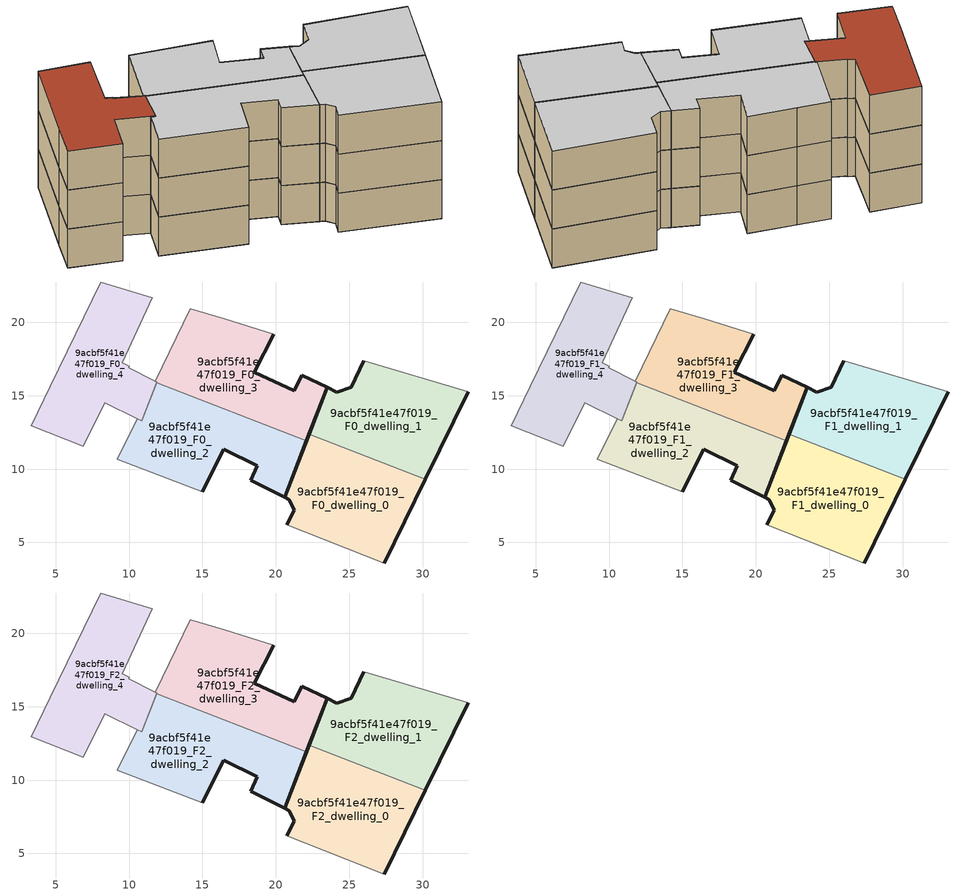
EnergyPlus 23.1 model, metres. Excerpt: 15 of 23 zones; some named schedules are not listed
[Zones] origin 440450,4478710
9acbf5f41e47f019_F0_dwelling_0
 floor ground (EU_floor_Construction): 27.4,3.6 30.19,9.32 22.27,12.39 20.59,8.08 20.92,7.92 21.27,7.2 20.74,6.2 z0
 wall outside (EU_wall_Construction): 20.74,6.2 21.27,7.2 20.92,7.92 20.59,8.08 22.27,12.39 / 30.19,9.32 27.4,3.6 z0:3
 wall to 9acbf5f41e47f019_F0_dwelling_1 (EU_wall_Construction): 22.27,12.39 30.19,9.32 z0:3
 wall adiabatic (EU_wall_Construction): 27.4,3.6 20.74,6.2 z0:3
9acbf5f41e47f019_F0_dwelling_1
 floor ground (EU_floor_Construction): 30.19,9.32 33.1,15.26 26.01,17.38 25.14,15.57 24.16,15.24 23.5,15.56 22.27,12.39 z0
 wall outside (EU_wall_Construction): 33.1,15.26 30.19,9.32 / 22.27,12.39 23.5,15.56 24.16,15.24 25.14,15.57 26.01,17.38 z0:3
 wall adiabatic (EU_wall_Construction): 26.01,17.38 33.1,15.26 z0:3
9acbf5f41e47f019_F0_dwelling_2
 floor ground (EU_floor_Construction): 20.59,8.08 22.09,11.92 11.88,15.89 10.87,13.28 10.55,13.44 9.2,10.67 15,8.44 16.44,11.34 18.74,10.23 18.28,9.24 z0
 wall outside (EU_wall_Construction): 22.09,11.92 20.59,8.08 18.28,9.24 18.74,10.23 16.44,11.34 15,8.44 z0:3
 wall adiabatic (EU_wall_Construction): 15,8.44 9.2,10.67 10.55,13.44 10.87,13.28 11.88,15.89 z0:3
 wall to 9acbf5f41e47f019_F0_dwelling_3 (EU_wall_Construction): 11.88,15.89 22.09,11.92 z0:3
9acbf5f41e47f019_F0_dwelling_3
 floor ground (EU_floor_Construction): 22.09,11.92 23.5,15.56 21.76,16.41 21.25,15.33 18.53,16.61 19.87,19.2 16.5,20.23 14.18,20.92 11.78,15.99 11.9,15.94 11.88,15.89 z0
 wall outside (EU_wall_Construction): 19.87,19.2 18.53,16.61 21.25,15.33 21.76,16.41 23.5,15.56 22.09,11.92 z0:3
 wall adiabatic (EU_wall_Construction): 11.88,15.89 11.9,15.94 11.78,15.99 14.18,20.92 16.5,20.23 19.87,19.2 z0:3
9acbf5f41e47f019_F0_dwelling_4
 floor ground (EU_floor_Construction): 10.87,13.28 11.9,15.93 11.78,15.99 11.78,16 9.97,16.92 9.99,17.02 9.54,17.24 11.59,21.69 8.07,22.75 4.62,15.65 3.35,12.96 6.88,11.57 8.35,14.53 10.55,13.44 z0
 wall adiabatic (EU_wall_Construction): 11.9,15.93 10.87,13.28 10.55,13.44 8.35,14.53 6.88,11.57 3.35,12.96 4.62,15.65 8.07,22.75 11.59,21.69 9.54,17.24 9.99,17.02 9.97,16.92 11.78,16 11.78,15.99 11.9,15.93 z0:3
9acbf5f41e47f019_F1_dwelling_0
 floor to 9acbf5f41e47f019_F0_dwelling_0 (EU_floor_Construction): 27.4,3.6 30.19,9.32 22.27,12.39 20.59,8.08 20.92,7.92 21.27,7.2 20.74,6.2 z3
 wall outside (EU_wall_Construction): 20.74,6.2 21.27,7.2 20.92,7.92 20.59,8.08 22.27,12.39 / 30.19,9.32 27.4,3.6 z3:6
 wall to 9acbf5f41e47f019_F1_dwelling_1 (EU_wall_Construction): 22.27,12.39 30.19,9.32 z3:6
 wall adiabatic (EU_wall_Construction): 27.4,3.6 20.74,6.2 z3:6
9acbf5f41e47f019_F1_dwelling_1
 floor to 9acbf5f41e47f019_F0_dwelling_1 (EU_floor_Construction): 30.19,9.32 33.1,15.26 26.01,17.38 25.14,15.57 24.16,15.24 23.5,15.56 22.27,12.39 z3
 wall outside (EU_wall_Construction): 33.1,15.26 30.19,9.32 / 22.27,12.39 23.5,15.56 24.16,15.24 25.14,15.57 26.01,17.38 z3:6
 wall adiabatic (EU_wall_Construction): 26.01,17.38 33.1,15.26 z3:6
9acbf5f41e47f019_F1_dwelling_2
 floor to 9acbf5f41e47f019_F0_dwelling_2 (EU_floor_Construction): 20.59,8.08 22.09,11.92 11.88,15.89 10.87,13.28 10.55,13.44 9.2,10.67 15,8.44 16.44,11.34 18.74,10.23 18.28,9.24 z3
 wall outside (EU_wall_Construction): 22.09,11.92 20.59,8.08 18.28,9.24 18.74,10.23 16.44,11.34 15,8.44 z3:6
 wall adiabatic (EU_wall_Construction): 15,8.44 9.2,10.67 10.55,13.44 10.87,13.28 11.88,15.89 z3:6
 wall to 9acbf5f41e47f019_F1_dwelling_3 (EU_wall_Construction): 11.88,15.89 22.09,11.92 z3:6
9acbf5f41e47f019_F1_dwelling_3
 floor to 9acbf5f41e47f019_F0_dwelling_3 (EU_floor_Construction): 22.09,11.92 23.5,15.56 21.76,16.41 21.25,15.33 18.53,16.61 19.87,19.2 16.5,20.23 14.18,20.92 11.78,15.99 11.9,15.94 11.88,15.89 z3
 wall outside (EU_wall_Construction): 19.87,19.2 18.53,16.61 21.25,15.33 21.76,16.41 23.5,15.56 22.09,11.92 z3:6
 wall adiabatic (EU_wall_Construction): 11.88,15.89 11.9,15.94 11.78,15.99 14.18,20.92 16.5,20.23 19.87,19.2 z3:6
9acbf5f41e47f019_F1_dwelling_4
 floor to 9acbf5f41e47f019_F0_dwelling_4 (EU_floor_Construction): 10.87,13.28 11.9,15.93 11.78,15.99 11.78,16 9.97,16.92 9.99,17.02 9.54,17.24 11.59,21.69 8.07,22.75 4.62,15.65 3.35,12.96 6.88,11.57 8.35,14.53 10.55,13.44 z3
 wall adiabatic (EU_wall_Construction): 11.9,15.93 10.87,13.28 10.55,13.44 8.35,14.53 6.88,11.57 3.35,12.96 4.62,15.65 8.07,22.75 11.59,21.69 9.54,17.24 9.99,17.02 9.97,16.92 11.78,16 11.78,15.99 11.9,15.93 z3:6
9acbf5f41e47f019_F2_dwelling_0
 floor to 9acbf5f41e47f019_F1_dwelling_0 (EU_floor_Construction): 27.4,3.6 30.19,9.32 22.27,12.39 20.59,8.08 20.92,7.92 21.27,7.2 20.74,6.2 z6
 wall outside (EU_wall_Construction): 20.74,6.2 21.27,7.2 20.92,7.92 20.59,8.08 22.27,12.39 / 30.19,9.32 27.4,3.6 z6:9
 wall to 9acbf5f41e47f019_F2_dwelling_1 (EU_wall_Construction): 22.27,12.39 30.19,9.32 z6:9
 wall adiabatic (EU_wall_Construction): 27.4,3.6 20.74,6.2 z6:9
 ceiling to 9acbf5f41e47f019_F3_dwelling_0 (EU_floor_Construction): 30.19,9.32 27.4,3.6 20.74,6.2 21.27,7.2 20.92,7.92 20.59,8.08 22.27,12.39 z9
9acbf5f41e47f019_F2_dwelling_1
 floor to 9acbf5f41e47f019_F1_dwelling_1 (EU_floor_Construction): 30.19,9.32 33.1,15.26 26.01,17.38 25.14,15.57 24.16,15.24 23.5,15.56 22.27,12.39 z6
 wall outside (EU_wall_Construction): 33.1,15.26 30.19,9.32 / 22.27,12.39 23.5,15.56 24.16,15.24 25.14,15.57 26.01,17.38 z6:9
 wall adiabatic (EU_wall_Construction): 26.01,17.38 33.1,15.26 z6:9
 ceiling to 9acbf5f41e47f019_F3_dwelling_1 (EU_floor_Construction): 33.1,15.26 30.19,9.32 22.27,12.39 23.5,15.56 24.16,15.24 25.14,15.57 26.01,17.38 z9
9acbf5f41e47f019_F2_dwelling_2
 floor to 9acbf5f41e47f019_F1_dwelling_2 (EU_floor_Construction): 20.59,8.08 22.09,11.92 11.88,15.89 10.87,13.28 10.55,13.44 9.2,10.67 15,8.44 16.44,11.34 18.74,10.23 18.28,9.24 z6
 wall outside (EU_wall_Construction): 22.09,11.92 20.59,8.08 18.28,9.24 18.74,10.23 16.44,11.34 15,8.44 z6:9
 wall adiabatic (EU_wall_Construction): 15,8.44 9.2,10.67 10.55,13.44 10.87,13.28 11.88,15.89 z6:9
 wall to 9acbf5f41e47f019_F2_dwelling_3 (EU_wall_Construction): 11.88,15.89 22.09,11.92 z6:9
 ceiling to 9acbf5f41e47f019_F3_dwelling_2 (EU_floor_Construction): 22.09,11.92 20.59,8.08 18.28,9.24 18.74,10.23 16.44,11.34 15,8.44 9.2,10.67 10.55,13.44 10.87,13.28 11.88,15.89 z9
9acbf5f41e47f019_F2_dwelling_3
 floor to 9acbf5f41e47f019_F1_dwelling_3 (EU_floor_Construction): 22.09,11.92 23.5,15.56 21.76,16.41 21.25,15.33 18.53,16.61 19.87,19.2 16.5,20.23 14.18,20.92 11.78,15.99 11.9,15.94 11.88,15.89 z6
 wall outside (EU_wall_Construction): 19.87,19.2 18.53,16.61 21.25,15.33 21.76,16.41 23.5,15.56 22.09,11.92 z6:9
 wall adiabatic (EU_wall_Construction): 11.88,15.89 11.9,15.94 11.78,15.99 14.18,20.92 16.5,20.23 19.87,19.2 z6:9
 ceiling to 9acbf5f41e47f019_F3_dwelling_3 (EU_floor_Construction): 19.87,19.2 18.53,16.61 21.25,15.33 21.76,16.41 23.5,15.56 22.09,11.92 11.88,15.89 11.9,15.94 11.78,15.99 14.18,20.92 16.5,20.23 z9
9acbf5f41e47f019_F2_dwelling_4
 floor to 9acbf5f41e47f019_F1_dwelling_4 (EU_floor_Construction): 10.87,13.28 11.9,15.93 11.78,15.99 11.78,16 9.97,16.92 9.99,17.02 9.54,17.24 11.59,21.69 8.07,22.75 4.62,15.65 3.35,12.96 6.88,11.57 8.35,14.53 10.55,13.44 z6
 wall adiabatic (EU_wall_Construction): 11.9,15.93 10.87,13.28 10.55,13.44 8.35,14.53 6.88,11.57 3.35,12.96 4.62,15.65 8.07,22.75 11.59,21.69 9.54,17.24 9.99,17.02 9.97,16.92 11.78,16 11.78,15.99 11.9,15.93 z6:9
 roof outside (EU_roof_Construction): 11.59,21.69 9.54,17.24 9.99,17.02 9.97,16.92 11.78,16 11.78,15.99 11.9,15.93 10.87,13.28 10.55,13.44 8.35,14.53 6.88,11.57 3.35,12.96 4.62,15.65 8.07,22.75 z9
[Building]
EU S2 Campaign: North Axis=0; Terrain=City; Solar Distribution=FullExterior
[Site:Location]
Madrid: Latitude=40.5; Longitude=-3.5; Time Zone=1; Elevation=609
[SizingPeriod:WeatherFileDays]
AnnualSizingPeriod: Begin Month=1; Begin Day of Month=1; End Month=12; End Day of Month=31; Day of Week for Start Day=Monday; Use Weather File Daylight Saving Period=No; Use Weather File Rain and Snow Indicators=No
[MATERIAL]
EU_InternalMass_Material: Roughness=MediumRough; Thickness=0.1; Conductivity=1; Density=1800; Specific Heat=900; Thermal Absorptance=0.9; Solar Absorptance=0.7; Visible Absorptance=0.7
[MATERIAL:NOMASS] Roughness=MediumRough; Thermal Absorptance=0.9; Solar Absorptance=0.7; Visible Absorptance=0.7
Name | Thermal Resistance
EU_wall_NoMass | 0.419739
EU_roof_NoMass | 0.352165
EU_floor_NoMass | 0.608284
[CONSTRUCTION]
EU_wall_Construction: EU_wall_NoMass
EU_roof_Construction: EU_roof_NoMass
EU_floor_Construction: EU_floor_NoMass
EU_InternalMass_Construction: EU_InternalMass_Material
[ZONE] Type=1; Multiplier=1; Ceiling Height=autocalculate; Floor Area=autocalculate; Part of Total Floor Area=Yes
Name | Volume
9acbf5f41e47f019_F0_dwelling_0; 9acbf5f41e47f019_F1_dwelling_0; 9acbf5f41e47f019_F2_dwelling_0 | 152.292
9acbf5f41e47f019_F0_dwelling_1; 9acbf5f41e47f019_F1_dwelling_1; 9acbf5f41e47f019_F2_dwelling_1 | 152.289
9acbf5f41e47f019_F0_dwelling_2; 9acbf5f41e47f019_F1_dwelling_2; 9acbf5f41e47f019_F2_dwelling_2 | 156.729
9acbf5f41e47f019_F0_dwelling_3; 9acbf5f41e47f019_F1_dwelling_3; 9acbf5f41e47f019_F2_dwelling_3 | 152.59
9acbf5f41e47f019_F0_dwelling_4; 9acbf5f41e47f019_F1_dwelling_4; 9acbf5f41e47f019_F2_dwelling_4 | 147.595
[INTERNALMASS] Construction=EU_InternalMass_Construction
Name | Zone or ZoneList | Surface Area
9acbf5f41e47f019_F0_dwelling_0_EU_InternalMass | 9acbf5f41e47f019_F0_dwelling_0 | 50.7627
9acbf5f41e47f019_F0_dwelling_1_EU_InternalMass | 9acbf5f41e47f019_F0_dwelling_1 | 50.7638
9acbf5f41e47f019_F0_dwelling_2_EU_InternalMass | 9acbf5f41e47f019_F0_dwelling_2 | 52.2445
9acbf5f41e47f019_F0_dwelling_3_EU_InternalMass | 9acbf5f41e47f019_F0_dwelling_3 | 50.8629
9acbf5f41e47f019_F0_dwelling_4_EU_InternalMass | 9acbf5f41e47f019_F0_dwelling_4 | 49.2003
9acbf5f41e47f019_F1_dwelling_0_EU_InternalMass | 9acbf5f41e47f019_F1_dwelling_0 | 50.7627
9acbf5f41e47f019_F1_dwelling_1_EU_InternalMass | 9acbf5f41e47f019_F1_dwelling_1 | 50.7638
9acbf5f41e47f019_F1_dwelling_2_EU_InternalMass | 9acbf5f41e47f019_F1_dwelling_2 | 52.2445
9acbf5f41e47f019_F1_dwelling_3_EU_InternalMass | 9acbf5f41e47f019_F1_dwelling_3 | 50.8629
9acbf5f41e47f019_F1_dwelling_4_EU_InternalMass | 9acbf5f41e47f019_F1_dwelling_4 | 49.2003
9acbf5f41e47f019_F2_dwelling_0_EU_InternalMass | 9acbf5f41e47f019_F2_dwelling_0 | 50.7627
9acbf5f41e47f019_F2_dwelling_1_EU_InternalMass | 9acbf5f41e47f019_F2_dwelling_1 | 50.7638
9acbf5f41e47f019_F2_dwelling_2_EU_InternalMass | 9acbf5f41e47f019_F2_dwelling_2 | 52.2445
9acbf5f41e47f019_F2_dwelling_3_EU_InternalMass | 9acbf5f41e47f019_F2_dwelling_3 | 50.8629
9acbf5f41e47f019_F2_dwelling_4_EU_InternalMass | 9acbf5f41e47f019_F2_dwelling_4 | 49.2003
[OTHEREQUIPMENT] Fuel Type=Electricity; Design Level Calculation Method=Watts/Area; Power per Zone Floor Area=1; Fraction Latent=0; Fraction Radiant=0; Fraction Lost=0; Carbon Dioxide Generation Rate=0; EndUse Subcategory=EU_Step8_InternalGains
Name | Zone or ZoneList or Space or SpaceList | Schedule
EU_Step8_InternalGain_9acbf5f41e47f019_F0_dwelling_0_f000 | 9acbf5f41e47f019_F0_dwelling_0 | EU_Step8_GainSchedule_9acbf5f41e47f019_F0_dwelling_0_f000
EU_Step8_InternalGain_9acbf5f41e47f019_F0_dwelling_1_f000 | 9acbf5f41e47f019_F0_dwelling_1 | EU_Step8_GainSchedule_9acbf5f41e47f019_F0_dwelling_1_f000
EU_Step8_InternalGain_9acbf5f41e47f019_F0_dwelling_2_f000 | 9acbf5f41e47f019_F0_dwelling_2 | EU_Step8_GainSchedule_9acbf5f41e47f019_F0_dwelling_2_f000
EU_Step8_InternalGain_9acbf5f41e47f019_F0_dwelling_3_f000 | 9acbf5f41e47f019_F0_dwelling_3 | EU_Step8_GainSchedule_9acbf5f41e47f019_F0_dwelling_3_f000
EU_Step8_InternalGain_9acbf5f41e47f019_F0_dwelling_4_f000 | 9acbf5f41e47f019_F0_dwelling_4 | EU_Step8_GainSchedule_9acbf5f41e47f019_F0_dwelling_4_f000
EU_Step8_InternalGain_9acbf5f41e47f019_F1_dwelling_0_f000 | 9acbf5f41e47f019_F1_dwelling_0 | EU_Step8_GainSchedule_9acbf5f41e47f019_F1_dwelling_0_f000
EU_Step8_InternalGain_9acbf5f41e47f019_F1_dwelling_1_f000 | 9acbf5f41e47f019_F1_dwelling_1 | EU_Step8_GainSchedule_9acbf5f41e47f019_F1_dwelling_1_f000
EU_Step8_InternalGain_9acbf5f41e47f019_F1_dwelling_2_f000 | 9acbf5f41e47f019_F1_dwelling_2 | EU_Step8_GainSchedule_9acbf5f41e47f019_F1_dwelling_2_f000
EU_Step8_InternalGain_9acbf5f41e47f019_F1_dwelling_3_f000 | 9acbf5f41e47f019_F1_dwelling_3 | EU_Step8_GainSchedule_9acbf5f41e47f019_F1_dwelling_3_f000
EU_Step8_InternalGain_9acbf5f41e47f019_F1_dwelling_4_f000 | 9acbf5f41e47f019_F1_dwelling_4 | EU_Step8_GainSchedule_9acbf5f41e47f019_F1_dwelling_4_f000
EU_Step8_InternalGain_9acbf5f41e47f019_F2_dwelling_0_f000 | 9acbf5f41e47f019_F2_dwelling_0 | EU_Step8_GainSchedule_9acbf5f41e47f019_F2_dwelling_0_f000
EU_Step8_InternalGain_9acbf5f41e47f019_F2_dwelling_1_f000 | 9acbf5f41e47f019_F2_dwelling_1 | EU_Step8_GainSchedule_9acbf5f41e47f019_F2_dwelling_1_f000
EU_Step8_InternalGain_9acbf5f41e47f019_F2_dwelling_2_f000 | 9acbf5f41e47f019_F2_dwelling_2 | EU_Step8_GainSchedule_9acbf5f41e47f019_F2_dwelling_2_f000
EU_Step8_InternalGain_9acbf5f41e47f019_F2_dwelling_3_f000 | 9acbf5f41e47f019_F2_dwelling_3 | EU_Step8_GainSchedule_9acbf5f41e47f019_F2_dwelling_3_f000
EU_Step8_InternalGain_9acbf5f41e47f019_F2_dwelling_4_f000 | 9acbf5f41e47f019_F2_dwelling_4 | EU_Step8_GainSchedule_9acbf5f41e47f019_F2_dwelling_4_f000
[ZONEVENTILATION:DESIGNFLOWRATE] Schedule=EU_AlwaysOn; Design Flow Rate Calculation Method=AirChanges/Hour; Air Changes per Hour=0.703302; Ventilation Type=Natural; Fan Pressure Rise=0; Fan Total Efficiency=1; Constant Term Coefficient=1; Temperature Term Coefficient=0; Velocity Term Coefficient=0; Velocity Squared Term Coefficient=0; Minimum Indoor Temperature=-100; Maximum Indoor Temperature=100; Delta Temperature=-100; Minimum Outdoor Temperature=-100; Maximum Outdoor Temperature=100; Maximum Wind Speed=40
Name | Zone or ZoneList or Space or SpaceList
EU_ConstantAir_9acbf5f41e47f019_F0_dwelling_0 | 9acbf5f41e47f019_F0_dwelling_0
EU_ConstantAir_9acbf5f41e47f019_F0_dwelling_1 | 9acbf5f41e47f019_F0_dwelling_1
EU_ConstantAir_9acbf5f41e47f019_F0_dwelling_2 | 9acbf5f41e47f019_F0_dwelling_2
EU_ConstantAir_9acbf5f41e47f019_F0_dwelling_3 | 9acbf5f41e47f019_F0_dwelling_3
EU_ConstantAir_9acbf5f41e47f019_F0_dwelling_4 | 9acbf5f41e47f019_F0_dwelling_4
EU_ConstantAir_9acbf5f41e47f019_F1_dwelling_0 | 9acbf5f41e47f019_F1_dwelling_0
EU_ConstantAir_9acbf5f41e47f019_F1_dwelling_1 | 9acbf5f41e47f019_F1_dwelling_1
EU_ConstantAir_9acbf5f41e47f019_F1_dwelling_2 | 9acbf5f41e47f019_F1_dwelling_2
EU_ConstantAir_9acbf5f41e47f019_F1_dwelling_3 | 9acbf5f41e47f019_F1_dwelling_3
EU_ConstantAir_9acbf5f41e47f019_F1_dwelling_4 | 9acbf5f41e47f019_F1_dwelling_4
EU_ConstantAir_9acbf5f41e47f019_F2_dwelling_0 | 9acbf5f41e47f019_F2_dwelling_0
EU_ConstantAir_9acbf5f41e47f019_F2_dwelling_1 | 9acbf5f41e47f019_F2_dwelling_1
EU_ConstantAir_9acbf5f41e47f019_F2_dwelling_2 | 9acbf5f41e47f019_F2_dwelling_2
EU_ConstantAir_9acbf5f41e47f019_F2_dwelling_3 | 9acbf5f41e47f019_F2_dwelling_3
EU_ConstantAir_9acbf5f41e47f019_F2_dwelling_4 | 9acbf5f41e47f019_F2_dwelling_4
[HVACTEMPLATE:THERMOSTAT] Constant Heating Setpoint=20; Constant Cooling Setpoint=50
EU_HeatOnly_9acbf5f41e47f019_F0_dwelling_0; EU_HeatOnly_9acbf5f41e47f019_F0_dwelling_1; EU_HeatOnly_9acbf5f41e47f019_F0_dwelling_2; EU_HeatOnly_9acbf5f41e47f019_F0_dwelling_3; EU_HeatOnly_9acbf5f41e47f019_F0_dwelling_4; EU_HeatOnly_9acbf5f41e47f019_F1_dwelling_0; EU_HeatOnly_9acbf5f41e47f019_F1_dwelling_1; EU_HeatOnly_9acbf5f41e47f019_F1_dwelling_2; EU_HeatOnly_9acbf5f41e47f019_F1_dwelling_3; EU_HeatOnly_9acbf5f41e47f019_F1_dwelling_4; EU_HeatOnly_9acbf5f41e47f019_F2_dwelling_0; EU_HeatOnly_9acbf5f41e47f019_F2_dwelling_1; EU_HeatOnly_9acbf5f41e47f019_F2_dwelling_2; EU_HeatOnly_9acbf5f41e47f019_F2_dwelling_3; EU_HeatOnly_9acbf5f41e47f019_F2_dwelling_4; EU_HeatOnly_9acbf5f41e47f019_F3_dwelling_0; EU_HeatOnly_9acbf5f41e47f019_F3_dwelling_1; EU_HeatOnly_9acbf5f41e47f019_F3_dwelling_2; EU_HeatOnly_9acbf5f41e47f019_F3_dwelling_3; EU_HeatOnly_9acbf5f41e47f019_F4_dwelling_0; EU_HeatOnly_9acbf5f41e47f019_F4_dwelling_1; EU_HeatOnly_9acbf5f41e47f019_F4_dwelling_2; EU_HeatOnly_9acbf5f41e47f019_F4_dwelling_3
[HVACTEMPLATE:ZONE:IDEALLOADSAIRSYSTEM] System Availability Schedule=EU_AlwaysOn; Maximum Heating Supply Air Temperature=50; Minimum Cooling Supply Air Temperature=13; Maximum Heating Supply Air Humidity Ratio=0.0156; Minimum Cooling Supply Air Humidity Ratio=0.0077; Heating Limit=NoLimit; Cooling Limit=NoLimit; Heating Availability Schedule=EU_AlwaysOn; Cooling Availability Schedule=EU_CoolingOff; Dehumidification Control Type=ConstantSensibleHeatRatio; Cooling Sensible Heat Ratio=0.7; Dehumidification Setpoint=60; Humidification Control Type=None; Humidification Setpoint=30; Outdoor Air Method=None; Outdoor Air Flow Rate per Person=0.00944; Outdoor Air Flow Rate per Zone Floor Area=0; Outdoor Air Flow Rate per Zone=0; Demand Controlled Ventilation Type=None; Outdoor Air Economizer Type=NoEconomizer; Heat Recovery Type=None; Sensible Heat Recovery Effectiveness=0.7; Latent Heat Recovery Effectiveness=0.65
Name | Template Thermostat
9acbf5f41e47f019_F0_dwelling_0 | EU_HeatOnly_9acbf5f41e47f019_F0_dwelling_0
9acbf5f41e47f019_F0_dwelling_1 | EU_HeatOnly_9acbf5f41e47f019_F0_dwelling_1
9acbf5f41e47f019_F0_dwelling_2 | EU_HeatOnly_9acbf5f41e47f019_F0_dwelling_2
9acbf5f41e47f019_F0_dwelling_3 | EU_HeatOnly_9acbf5f41e47f019_F0_dwelling_3
9acbf5f41e47f019_F0_dwelling_4 | EU_HeatOnly_9acbf5f41e47f019_F0_dwelling_4
9acbf5f41e47f019_F1_dwelling_0 | EU_HeatOnly_9acbf5f41e47f019_F1_dwelling_0
9acbf5f41e47f019_F1_dwelling_1 | EU_HeatOnly_9acbf5f41e47f019_F1_dwelling_1
9acbf5f41e47f019_F1_dwelling_2 | EU_HeatOnly_9acbf5f41e47f019_F1_dwelling_2
9acbf5f41e47f019_F1_dwelling_3 | EU_HeatOnly_9acbf5f41e47f019_F1_dwelling_3
9acbf5f41e47f019_F1_dwelling_4 | EU_HeatOnly_9acbf5f41e47f019_F1_dwelling_4
9acbf5f41e47f019_F2_dwelling_0 | EU_HeatOnly_9acbf5f41e47f019_F2_dwelling_0
9acbf5f41e47f019_F2_dwelling_1 | EU_HeatOnly_9acbf5f41e47f019_F2_dwelling_1
9acbf5f41e47f019_F2_dwelling_2 | EU_HeatOnly_9acbf5f41e47f019_F2_dwelling_2
9acbf5f41e47f019_F2_dwelling_3 | EU_HeatOnly_9acbf5f41e47f019_F2_dwelling_3
9acbf5f41e47f019_F2_dwelling_4 | EU_HeatOnly_9acbf5f41e47f019_F2_dwelling_4
